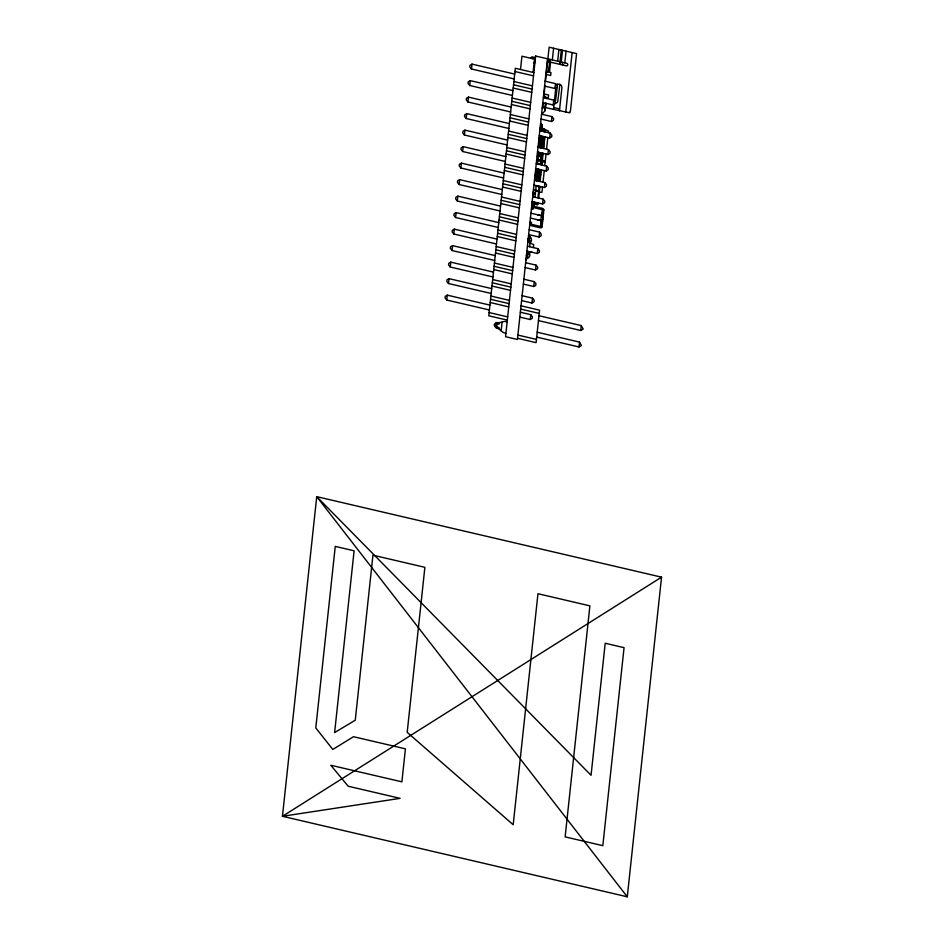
<?xml version="1.0" encoding="UTF-8"?>
<svg xmlns="http://www.w3.org/2000/svg" width="944" height="944" viewBox="0 0 944 944"><rect width="100%" height="100%" fill="white"/><g stroke="black" fill="none" stroke-linecap="round" stroke-linejoin="round"><path stroke-width="1.42" d="M537.23 163.819L536.723 162.958L537.466 163.654M533.301 196.836L532.782 196.222M539.826 187.278L538.67 198.087M539.614 143.83L539.579 141.919A1.817 1.499 29.1 0 1 539.166 140.774L539.897 140.656M528.9 238.171L528.723 240.755M536.121 176.445L535.496 175.159L536.05 175.501M539.685 143.217L538.989 142.579M535.791 179.419L535.72 180.127M536.18 175.832L536.18 175.785A1.392 1.145 29.1 0 1 536.77 175.065M536.511 172.776L536.57 172.056M536.581 172.15L536.581 172.103A1.404 1.156 29.1 0 1 537.16 171.395M539.284 146.886L538.517 146.237M540.074 139.535L539.307 138.886M540.003 140.16L539.472 138.06M541.254 128.514L540.487 127.865M541.195 129.127L540.617 127.416M544.004 143.004L543.591 142.155A2.041 1.676 29.1 0 0 542.729 141.659L540.888 140.88L540.747 137.918M544.393 139.323L543.98 138.485A2.053 1.687 29.1 0 0 543.119 137.989M542.422 157.695L542.009 156.857A1.994 1.64 29.1 0 0 541.301 156.421L539.284 155.524L539.39 152.503M543.602 146.674L543.284 145.919A1.994 1.64 29.1 0 0 542.481 145.388L540.452 144.467L540.464 139.889M527.33 253.747L525.973 260.06M528.9 238.124L529.029 234.702A2.325 1.912 29.1 0 0 529.808 236.472A5.039 4.142 29.1 0 1 530.316 242.632M534.092 69.726L533.561 69.065M539.354 146.167L538.682 145.411M541.29 127.912L540.652 127.039M541.714 124.183L541.042 123.369M542.824 153.978L542.54 153.317M539.98 138.379L539.909 138.166A1.77 1.451 29.1 0 1 539.555 137.104L540.369 136.809A1.404 1.156 29.1 0 0 540.77 137.777M539.732 142.709L539.036 142.072M536.086 169.684L536.888 169.212M540.464 135.889L540.405 136.479M541.644 124.856L540.877 124.183M496.957 322.824L496.992 322.588A10.88 8.933 29.1 0 0 502.114 321.998A8.531 7.009 29.1 0 1 507.164 321.715M489.405 309.986L446.736 300.027L447.255 295.153L489.924 305.113M491.175 293.478L448.506 283.519L449.025 278.645L491.694 288.604M492.945 276.981L450.276 267.022L450.795 262.149L493.464 272.108M494.703 260.485L452.046 250.514L452.565 245.641L495.234 255.612M496.473 243.977L453.816 234.018L454.335 229.144L497.004 239.103M498.243 227.48L455.586 217.509L456.105 212.636L498.774 222.607M500.013 210.972L457.356 201.013L457.875 196.14L500.532 206.099M501.783 194.476L459.126 184.517L459.645 179.643L502.302 189.602M503.553 177.968L460.896 168.008L461.415 163.135L504.072 173.094M505.323 161.471L462.654 151.512L463.185 146.639L505.842 156.598M507.093 144.963L464.424 135.004L464.955 130.13L507.612 140.09M508.863 128.467L466.194 118.507L466.725 113.634L509.382 123.593M510.633 111.958L467.964 101.999L468.495 97.126L511.152 107.085M512.403 95.462L469.734 85.503L470.254 80.629L512.922 90.589M514.173 78.954L471.504 68.995L472.024 64.121L514.692 74.092M520.51 69.49L521.938 56.203L534.54 59.142L533.124 72.428M505.901 333.409A8.531 7.009 29.1 0 1 501.417 331.061L501.158 330.825A10.868 8.921 29.1 0 0 496.745 328.052L496.78 322.777L499.506 323.709A11.588 9.511 29.1 0 1 498.503 323.957A15.906 13.063 29.1 0 1 497.901 324.052L496.957 324.158M501.158 330.825L502.114 321.998M530.976 58.304L531.496 57.183L535.425 57.348M531.307 58.386L532.156 57.254M532.51 58.67L533.018 57.454M534.493 62.457L534.918 58.563M539.697 135.971L538.481 147.299M541.03 123.522L540.18 130.779M532.581 201.662L531.85 204.954M534.941 180.304L536.109 168.752M536.64 163.784L536.711 163.111M538.281 156.256L537.466 156.739L537.879 152.161M543.189 102.648L542.694 107.286L545.066 106.436M543.709 97.775L543.886 96.205M544.959 86.152L544.122 93.975L548.57 95.014L548.263 97.94L546.033 97.421L543.614 95.191M545.479 81.278L546.21 74.482L550.659 75.52L550.977 72.605L548.747 72.086L546.01 72.771A2.738 2.254 29.1 0 0 546.246 72.476L546.281 72.428M547.673 60.794L546.493 71.874L548.865 71.036M547.886 58.894L566.435 63.224A1.546 1.274 29.1 0 1 567.781 64.876A1.546 1.274 29.1 0 1 566.152 65.82L549.833 62.009L547.78 59.873L549.137 47.2L576.583 53.607L570.459 110.837M535.637 173.814L536.499 172.894M539.59 144.007L539.59 144.054A1.416 1.156 29.1 0 0 539.98 145.128M539.921 140.621L539.992 140.361A1.404 1.156 29.1 0 0 540.369 141.447M541.561 125.682L540.936 123.723M535.708 180.245L535.685 180.481A1.558 1.286 29.1 0 1 536.216 180.103M536.369 178.746A1.416 1.156 29.1 0 0 535.767 179.466L535.106 178.841A1.805 1.475 29.1 0 1 535.72 177.944L536.039 177.212A1.416 1.156 29.1 0 1 536.617 176.445M535.472 175.159A1.805 1.475 29.1 0 1 536.121 174.274L536.404 173.72M539.166 145.706L539.177 145.588A1.77 1.463 29.1 0 1 538.776 144.444L538.717 144.397M540.759 130.921L540.759 130.897A1.817 1.487 29.1 0 1 540.346 129.753L541.16 129.363M541.16 127.357L541.148 127.216A1.77 1.451 29.1 0 1 540.747 126.071L540.688 126.024M536.876 169.401L535.956 170.121M536.794 163.265L537.431 163.572L538.174 156.527M539.236 147.347L538.564 145.777M527.944 253.889L527.46 258.302A2.325 1.912 29.1 0 0 526.363 259.671M529.336 240.897L529.808 236.472M532.298 204.234A1.782 1.463 29.1 0 1 533.478 203.125L533.596 202.099A1.994 1.628 29.1 0 1 533.112 201.792M533.289 195.042A1.782 1.463 29.1 0 1 534.469 193.933L534.469 192.859M533.089 207.538L532.888 209.426L531.401 209.084M536.168 180.587L537.407 168.964M537.938 164.091L537.938 164.032A2.195 1.805 29.1 0 1 538.611 164.008L541.821 163.371L541.644 164.952M540.947 135.96L539.732 147.347A1.404 1.156 29.1 0 1 539.307 146.462M541.467 131.086L542.08 125.375A1.392 1.145 29.1 0 1 541.679 124.407M529.124 251.6L528.852 254.101L527.177 253.712M529.643 246.726L530.245 241.109L528.569 240.72M534.434 202.099L534.021 205.934L531.791 205.414M534.953 197.225L536.204 185.59M536.558 180.682L536.806 179.478L538.658 179.62A2.053 1.687 29.1 0 0 539.59 179.537L540.145 178.923M536.204 180.198L537.077 175.903L539.059 175.938A2.065 1.699 29.1 0 0 539.98 175.867L540.546 175.242M536.534 176.599L537.478 172.233L539.449 172.268A2.041 1.676 29.1 0 0 540.369 172.186L540.936 171.572M536.924 172.917L537.797 169.047L537.171 171.242M540.086 147.677L540.074 143.559M540.841 140.762L540.759 136.101M543.284 136.502L543.119 137.977L541.325 137.269L541.337 136.042M542.186 128.101L544.086 129.021A2.03 1.676 29.1 0 1 544.948 129.517L545.184 131.948L544.759 131.122A2.053 1.687 29.1 0 0 543.909 130.638L542.033 129.8L541.95 125.068M537.006 180.788L537.16 179.431M536.9 177.543L537.549 175.761M537.301 173.838L537.938 172.079M541.077 169.849A1.723 1.416 29.1 0 1 539.673 170.156L538.163 170.014L538.257 169.153M539.685 155.854L539.437 153.884M540.546 147.783L540.228 146.532M540.865 144.821L540.617 142.827M541.254 141.152L541.006 139.157M541.655 137.47L541.797 136.148M542.446 130.119L542.611 128.514M545.42 103.167L544.747 109.917M545.939 98.294L546.033 97.421M550.104 59.413L548.157 72.275M544.983 110.743L545.325 107.581M545.691 107.663L546.163 103.344M546.682 98.471L546.777 97.598M549.491 72.251L550.576 62.186M538.493 181.13L538.658 179.62M538.93 181.177A1.333 1.097 29.1 0 0 540.051 180.552L540.239 178.074L539.13 177.814L538.776 178.888L539.059 175.938M536.994 175.018A2.336 1.923 29.1 0 1 537.431 175.029L539.201 175.206L539.449 172.268M537.773 173.684L539.272 173.873A2.03 1.664 29.1 0 0 540.204 173.802L541.03 170.722L539.921 170.463L539.555 171.537L539.744 169.507M540.405 164.173L541.136 157.129L541.219 158.285L542.328 158.545L542.281 155.335A2.053 1.687 29.1 0 0 541.325 154.757L539.85 154.238M541.148 156.362L541.549 153.459M542.033 148.125L542.34 146.119L540.605 145.459A2.301 1.888 29.1 0 1 540.18 145.27M542.34 145.329L542.729 142.438L540.995 141.777A2.266 1.853 29.1 0 1 540.57 141.6M542.729 141.659L543.107 138.756L543.189 139.913L544.299 140.172L544.57 137.718A1.286 1.062 29.1 0 0 543.815 136.668M543.886 131.653L542.175 130.756A2.242 1.841 29.1 0 1 541.762 130.567M543.909 130.638L544.086 129.021M552.334 59.932L553.585 48.238M538.139 202.96L537.195 204.754L537.396 202.783M537.927 197.91L539.154 186.452L536.18 185.756M536.168 185.944L539.815 187.183L539.354 186.334M542.894 153.329L542.729 154.875L539.815 152.81A2.277 1.864 29.1 0 1 539.39 152.621M540.062 181.496L541.313 169.873M541.832 164.999L543.083 153.365M543.602 148.491L544.853 136.868M545.372 131.995L545.054 129.635M533.36 247.599L533.679 244.567L530.044 243.056M536.747 219.551L542.67 221.038M537.266 214.677L543.225 215.834M542.505 187.065L541.95 192.281L539.295 192.246M543.024 182.192L544.275 170.557M544.794 165.696L546.045 154.061M546.564 149.187L547.815 137.564M548.334 132.691L548.511 131.11L545.608 129.765M557.68 61.183L558.931 49.489M519.825 317.09L530.209 319.509L530.729 314.635L520.345 312.216M521.595 300.581L531.979 303.012L532.499 298.139L522.115 295.708M523.365 284.085L533.749 286.504L534.269 281.642L523.885 279.212M525.135 267.577L535.519 270.008L536.039 265.134L525.655 262.703M526.894 251.08L537.289 253.499L537.809 248.638L527.425 246.207M528.664 234.584L539.059 237.003L539.579 232.13L529.195 229.711M530.434 218.076L540.829 220.507L541.349 215.633L530.965 213.202M532.204 201.579L542.599 203.998L543.119 199.125L532.723 196.706M533.974 185.071L544.369 187.502L544.889 182.629L534.493 180.198M535.744 168.575L546.128 170.994L546.659 166.12L536.263 163.701M537.514 152.067L547.898 154.497L548.429 149.624L538.033 147.193M539.284 135.57L549.668 137.989L550.199 133.116L539.803 130.697M541.054 119.062L551.438 121.493L551.957 116.619L541.573 114.189M542.824 102.566L553.208 104.985L553.727 100.111L543.343 97.692M544.594 86.057L554.978 88.488L555.497 83.615L545.113 81.196M541.148 220.306L540.57 226.466M541.738 215.492L542.363 209.71M553.491 109.48L554.022 104.513M554.399 100.937L555.792 88.016M529.808 223.952A1.628 1.333 29.1 0 0 531.224 225.687L540.346 227.811A1.628 1.333 29.1 0 0 542.045 226.808L543.85 210.052A1.628 1.333 29.1 0 0 542.434 208.329L533.313 206.193A1.628 1.333 29.1 0 0 531.602 207.196M557.55 84.24L555.568 100.713L554.506 101.067M559.757 61.667L560.335 64.463M560.052 61.738L561.314 50.044M561.232 62.009L562.482 50.315M561.975 62.186L563.025 65.089M559.426 110.873L561.928 87.485A3.103 2.549 29.1 0 0 556.535 84.877M564.795 62.847L566.058 51.153M565.727 112.336L572.135 52.569M536.688 337.091L578.979 346.967L579.51 342.094L537.219 332.217M538.458 320.594L580.749 330.471L581.28 325.597L538.989 315.721M627.276 896.8L661.543 577.162L316.724 496.65L282.457 816.289L627.276 896.8L316.724 496.65L591.05 775.272L605.21 643.253L624.055 647.655L602.827 845.671L565.137 836.88L589.894 605.847L537.962 593.717L513.194 824.749L407.194 732.343L424.883 567.32L372.951 555.19L355.263 720.213L334.613 732.579L354.106 550.8L335.262 546.399L315.792 727.918L332.807 749.442L353.493 736.709L405.424 748.84L401.884 781.844L330.813 765.254L348.183 786.222L400.114 798.353L282.457 816.289L661.543 577.162M541.726 164.221L541.148 164.834M536.794 170.109L535.921 170.51M541.537 125.8L541.537 125.8A1.416 1.168 29.1 0 0 541.95 126.744M536.475 173.071L535.614 173.342M541.148 129.505L541.148 129.47A1.404 1.156 29.1 0 0 541.549 130.425M537.997 204.317L534.245 203.869M536.428 173.495L536.452 173.389A1.416 1.156 29.1 0 1 537.018 172.764M537.549 156.338L538.387 152.94A1.994 1.628 29.1 0 1 538.009 152.185M559.875 84.405L557.798 101.161A3.103 2.549 29.1 0 1 555.308 103.167M536.404 180.646L536.664 179.631M536.782 174.911L537.455 172.28M536.381 178.593L537.065 175.962M528.003 240.826L528.026 240.755A8.354 6.856 29.1 0 0 528.298 238.478M528.31 241.487L527.814 242.537M569.846 112.159L569.964 111.888A3.127 2.561 29.1 0 0 570.4 111.132M542.446 107.887L542.481 107.828A2.738 2.254 29.1 0 1 542.222 108.159L544.959 107.486L569.657 112.82A6.36 5.216 29.1 0 1 569.763 112.407M544.936 110.873L541.891 114.271M541.042 129.623L540.287 129.694M539.496 144.326L539.142 144.479M535.956 177.378L535.165 177.472M535.968 176.941L535.295 177.035M539.236 175.195L539.52 174.133L540.629 174.392L539.909 177.425A2.053 1.687 29.1 0 1 538.882 177.543L537.372 177.366M468.495 97.126L466.466 98.318L466.289 99.946L467.964 101.999M456.105 212.636L454.076 213.84L453.899 215.456L455.586 217.509M544.369 187.502L546.387 186.31L546.564 184.682L544.889 182.629M531.979 303.012L534.009 301.82L534.186 300.192L532.499 298.139M472.024 64.121L469.994 65.313L469.829 66.941L471.504 68.995M470.254 80.629L468.236 81.821L468.059 83.438L469.734 85.503M466.725 113.634L464.696 114.826L464.519 116.442L466.194 118.507M464.955 130.13L462.926 131.322L462.749 132.951L464.424 135.004M554.978 88.488L557.007 87.296M463.185 146.639L461.156 147.83L460.979 149.447L462.654 151.512M553.208 104.985L555.237 103.793L555.414 102.176L553.727 100.111M461.415 163.135L459.386 164.327L459.209 165.955L460.896 168.008M551.438 121.493L553.467 120.301L553.644 118.673L551.957 116.619M459.645 179.643L457.616 180.835L457.439 182.452L459.126 184.517M549.668 137.989L551.697 136.797L551.874 135.181L550.199 133.116M457.875 196.14L455.846 197.331L455.669 198.96L457.356 201.013M547.898 154.497L549.927 153.306L550.104 151.677L548.429 149.624M546.128 170.994L548.157 169.802L548.334 168.185L546.659 166.12M454.335 229.144L452.306 230.336L452.129 231.964L453.816 234.018M452.565 245.641L450.536 246.832L450.371 248.461L452.046 250.514M542.599 203.998L544.629 202.807L544.794 201.19L543.119 199.125M450.795 262.149L448.766 263.341L448.601 264.969L450.276 267.022M540.829 220.507L542.859 219.315M449.025 278.645L446.996 279.837L446.831 281.465L448.506 283.519M539.059 237.003L541.089 235.811L541.254 234.195L539.579 232.13M447.255 295.153L445.238 296.345L445.061 297.962L446.736 300.027M537.289 253.499L539.319 252.319L539.496 250.691L537.809 248.638M535.519 270.008L537.549 268.816L537.726 267.187L536.039 265.134M533.749 286.504L535.779 285.324L535.956 283.696L534.269 281.642M496.78 322.777L494.337 324.205L494.231 325.184L496.249 327.651L499.518 328.418L498.739 327.78A12.992 10.667 29.1 0 0 498.349 327.485M530.209 319.509L532.239 318.317L532.416 316.7L530.729 314.635M580.749 330.471L583.191 329.043L581.28 325.597M578.979 346.967L581.421 345.539L579.51 342.094M540.169 137.033L539.579 137.069M533.537 203.113L533.643 202.134M534.469 193.933L534.575 192.918M539.52 171.537L537.82 171.36A2.254 1.853 29.1 0 0 537.384 171.336M538.776 178.888L537.03 178.711A2.289 1.876 29.1 0 0 536.593 178.687M529.065 252.154L532.274 252.331M528.923 238.454L528.262 238.478M537.879 159.312L545.302 161.046M545.16 162.344L537.738 160.61M549.007 61.159L549.904 61.36M531.035 57.655L535.283 58.646M534.198 62.398L534.87 62.552M534.115 63.201L534.54 63.295M533.549 68.405L534.221 68.558M533.867 72.605L515.318 68.275L488.78 315.803L507.329 320.134M514.964 71.52L533.513 75.85M513.89 81.526L532.44 85.857M513.548 84.771L532.097 89.102M513.194 88.028L531.743 92.359M553.691 107.533L559.627 108.914M512.12 98.023L530.67 102.353M511.778 101.279L530.327 105.61M511.424 104.524L529.973 108.855M510.35 114.531L528.9 118.861M510.008 117.776L528.557 122.106M509.654 121.021L528.203 125.363M508.592 131.027L527.141 135.358M539.354 138.426L540.086 138.886M508.238 134.284L526.787 138.615M507.884 137.529L526.445 141.86M506.822 147.535L525.371 151.866M506.468 150.78L525.017 155.111M506.126 154.025L524.675 158.356M536.735 162.852L537.466 163.489M505.052 164.032L523.601 168.362M535.814 171.501L536.475 171.867L535.885 171.489A1.794 1.475 29.1 0 1 536.511 170.593M504.698 167.289L523.247 171.619M504.356 170.534L522.905 174.864M535.024 178.853L535.779 179.407M503.282 180.54L521.831 184.871M535.72 190.086L539.378 191.408L535.626 191.007M533.466 189.791L535.696 190.31M502.928 183.785L521.477 188.116M533.277 191.632L532.829 195.762M502.586 187.03L521.135 191.361M534.221 204.057L537.195 204.754M501.512 197.036L520.061 201.367M533.171 207.491L543.85 210.052M501.158 200.293L519.707 204.624M542.021 212.896L543.508 213.238M500.816 203.538L519.365 207.869M499.742 213.545L518.291 217.875M540.912 223.28L542.387 223.634M530.009 222.076L531.496 222.418L531.295 224.306L542.045 226.82M499.388 216.79L517.937 221.12M499.046 220.035L517.595 224.365M497.972 230.041L516.521 234.372M497.618 233.286L516.179 237.617M497.276 236.543L515.825 240.873M496.202 246.549L514.751 250.88M495.86 249.794L514.409 254.125M495.506 253.039L514.055 257.37M494.432 263.046L512.981 267.376M494.09 266.291L512.639 270.621M493.736 269.547L512.285 273.878M492.662 279.542L511.211 283.873M492.32 282.799L510.869 287.129M491.966 286.044L510.515 290.374M490.892 296.05L509.441 300.381M521.029 305.832L539.579 310.163L536.098 342.648L517.548 338.318M490.55 299.295L509.099 303.626M520.675 309.077L539.236 313.42M490.196 302.54L508.745 306.871M489.122 312.547L507.671 316.877M517.89 335.073L536.44 339.403M541.042 143.217L542.505 143.724A2.065 1.699 29.1 0 1 543.378 144.22L543.52 147.524L542.399 147.264L542.352 146.131M540.641 146.886L542.116 147.406M541.431 139.535L542.906 140.054A2.03 1.664 29.1 0 1 543.768 140.55L543.909 143.842L542.8 143.582L542.776 142.485M527.035 256.025L526.398 255.777A8.366 6.868 29.1 0 0 526.693 253.417L526.669 253.417M497.382 326.813L498.113 327.308M543.071 138.733L541.384 138.107A2.336 1.923 29.1 0 1 540.971 137.918M541.101 157.105L539.413 156.48A2.183 1.794 29.1 0 1 538.753 156.149L539.166 152.621L539.26 155.465M547.673 60.853L549.727 63M543.874 96.264L545.785 98.259M541.644 128.856L541.773 131.157M555.497 83.615L557.184 85.668M541.349 215.633L543.024 217.686M541.301 127.959L541.301 128.006A1.404 1.156 29.1 0 0 541.703 129.045M527.153 253.393L527.023 252.095M541.927 126.897L542.021 129.706M541.195 136.019L541.231 137.057M540.346 141.6L540.44 144.408M539.956 145.27L540.039 147.665M542.104 147.453A1.687 1.381 29.1 0 1 543.402 148.42M534.481 192.812A1.357 1.121 29.1 0 1 533.572 191.715M536.806 169.814A1.416 1.168 29.1 0 1 537.407 169.094M540.523 140.066A1.416 1.156 29.1 0 1 540.098 139.11M540.9 136.396A1.534 1.263 29.1 0 1 540.57 135.865M540.121 143.748A1.404 1.156 29.1 0 1 539.708 142.78M495.352 325.597A6.514 5.345 29.1 0 1 495.376 325.291L495.482 324.441A2.36 1.935 29.1 0 1 495.541 324.134M547.638 60.345A2.773 2.277 29.1 0 1 547.685 60.676M543.838 95.686A2.454 2.018 29.1 0 1 543.886 96.076M495.565 323.485A1.546 1.274 29.1 0 1 496.992 322.588M529.041 252.378A5.039 4.142 29.1 0 1 527.779 258.172M496.414 327.934A1.546 1.274 29.1 0 1 495.246 326.423M535.637 56.038L505.547 336.701L517.418 339.474L547.508 58.811L535.637 56.038"/></g></svg>
